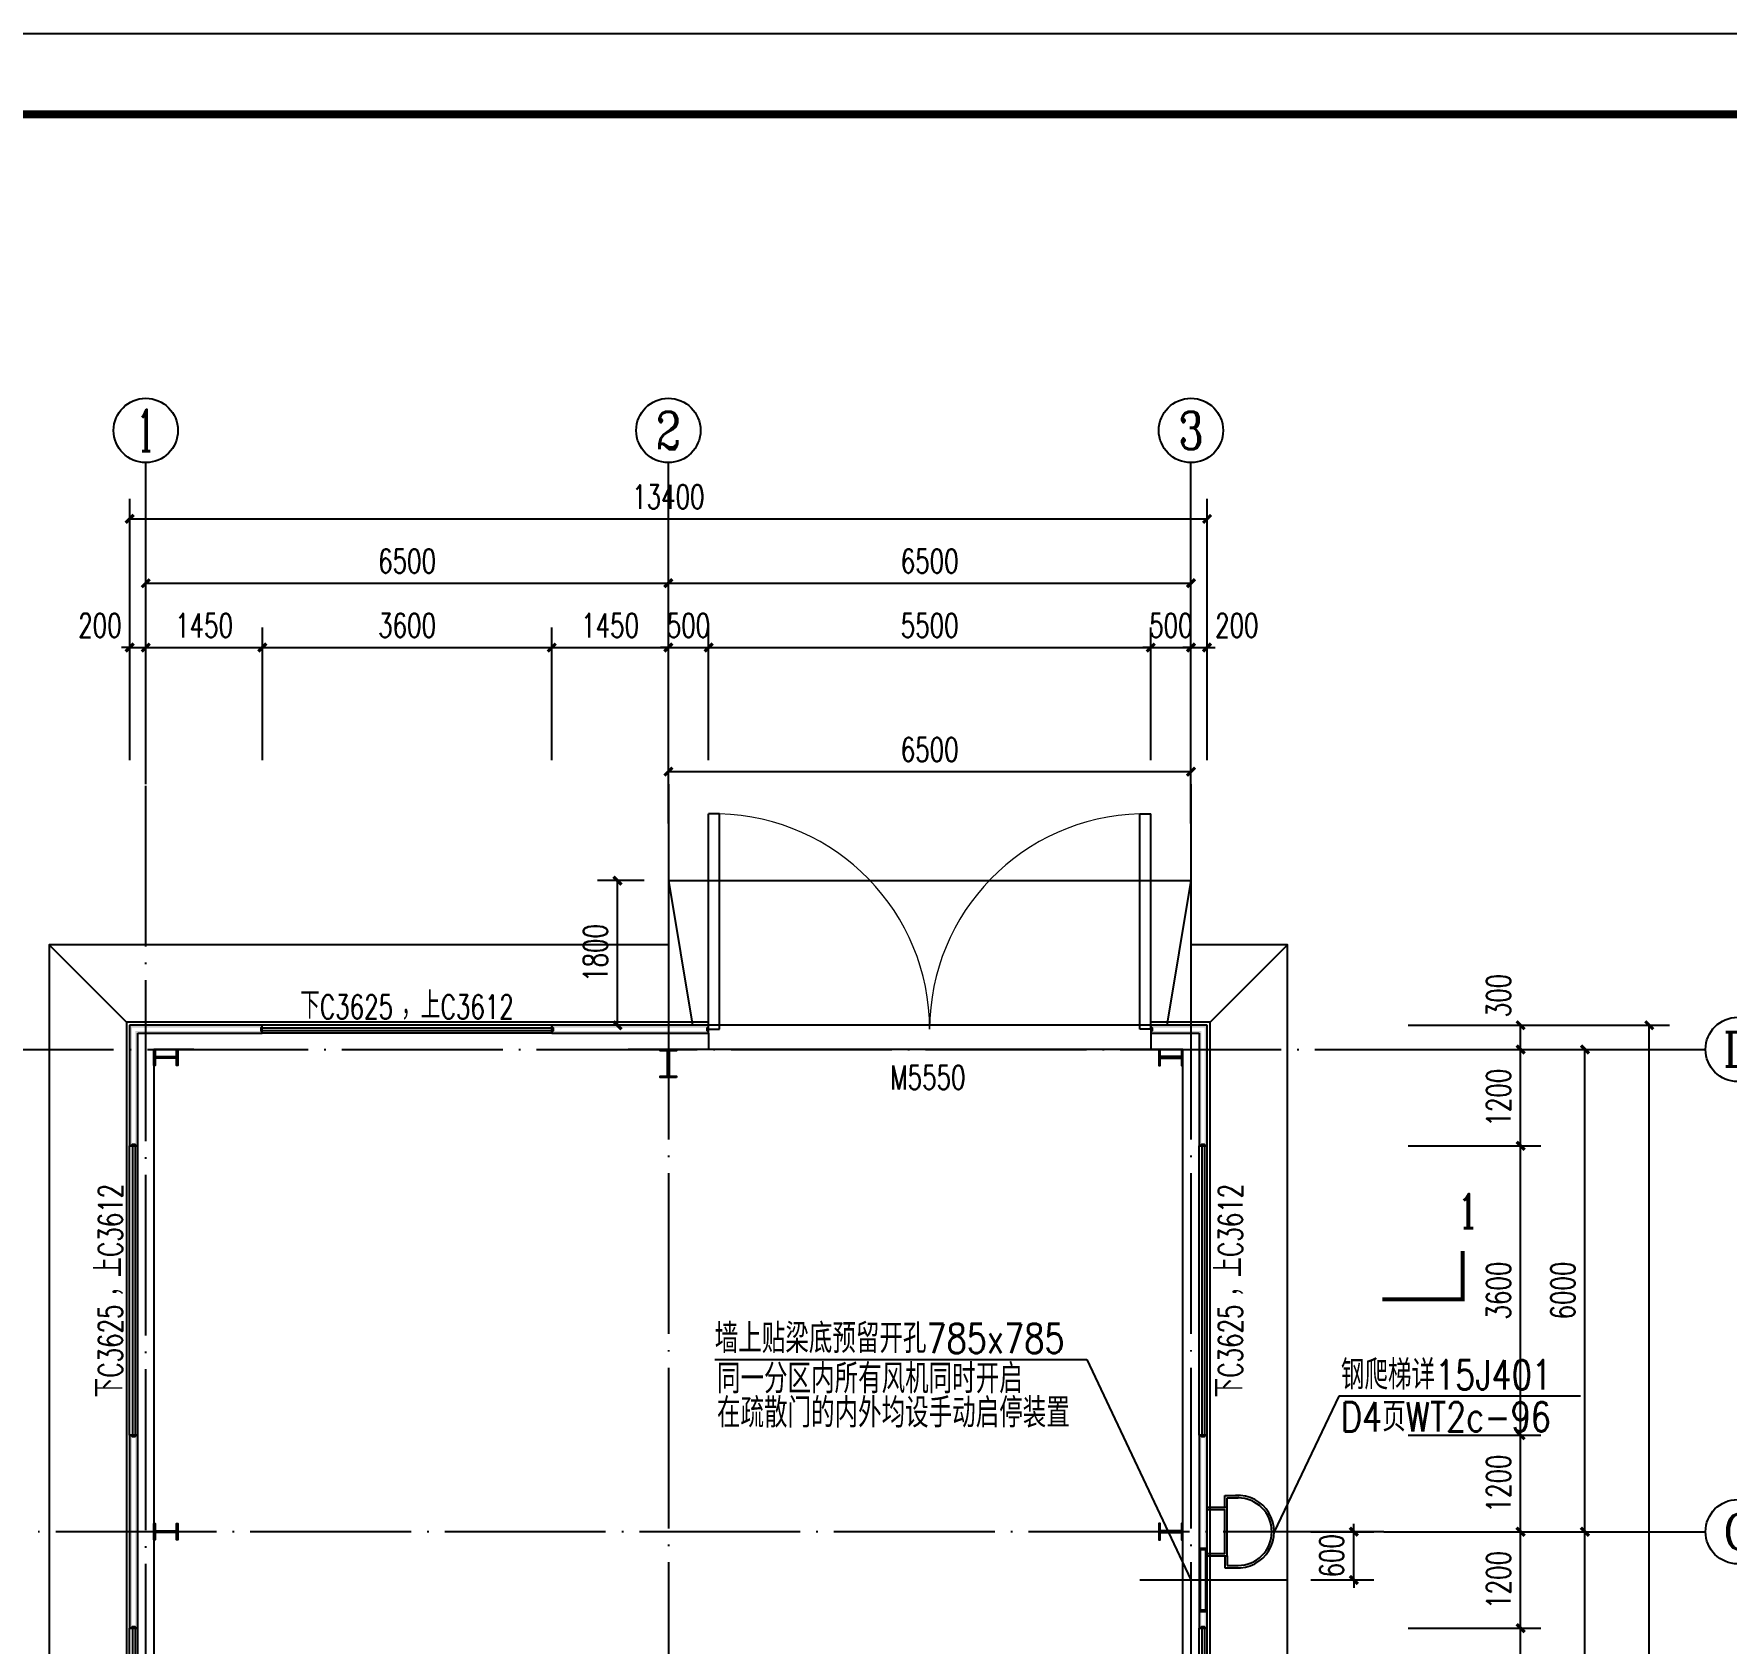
# Model space of a CAD drawing. Extents: x 4554681 to 4680693, y -485691 to -238770.
# Drawn here: x 4606008 to 4627056, y -383358 to -363337 of the extents above; entities that cross this region are included whole.
import ezdxf
from ezdxf.enums import TextEntityAlignment as Align

# ---------------------------------------------------------------- set-up
doc = ezdxf.new("R2010")
doc.units = 0
doc.header["$LTSCALE"] = 1000
doc.header["$MEASUREMENT"] = 0
doc.linetypes.add('DOTE', pattern=[2.42, 2, -0.2, 0.02, -0.2])
doc.layers.get('0').update_dxf_attribs({"linetype": 'CONTINUOUS'})
doc.layers.get('Defpoints').update_dxf_attribs({"linetype": 'CONTINUOUS'})
doc.layers.add('_0', color=7, linetype='CONTINUOUS', lineweight=25)
for name, color, linetype in [('AXIS', 3, 'CONTINUOUS'), ('AXIS_TEXT', 7, 'CONTINUOUS'), ('DIM_SYMB', 3, 'CONTINUOUS'), ('DOTE', 252, 'CONTINUOUS'), ('Prof', 2, 'CONTINUOUS'), ('PUB_DIM', 3, 'CONTINUOUS'), ('PUB_TEXT', 7, 'CONTINUOUS'), ('PUB_TITLE', 4, 'CONTINUOUS'), ('PUB_WALL', 9, 'CONTINUOUS'), ('STAIR', 5, 'CONTINUOUS'), ('WALL-MOVE', 6, 'CONTINUOUS'), ('WINDOW', 4, 'CONTINUOUS'), ('WINDOW_TEXT', 7, 'CONTINUOUS')]:
    doc.layers.add(name, color=color, linetype=linetype)
doc.styles.add('_HZTXT', font='txt.shx', dxfattribs={"width": 0.8, "bigfont": 'HZTXT.shx'})
doc.styles.add('_TCH_AXIS', font='COMPLEX', dxfattribs={"bigfont": 'GBCBIG'})
doc.styles.add('_TCH_DIM_T3', font='SIMPLEX', dxfattribs={"width": 0.705882, "bigfont": 'GBCBIG'})
doc.styles.add('_TCH_LABEL', font='COMPLEX', dxfattribs={"bigfont": 'GBCBIG'})
doc.styles.add('_TCH_WINDOW', font='SIMPLEX', dxfattribs={"height": 3.5, "bigfont": 'GBCBIG'})
doc.styles.add('COMPLEX', font='COMPLEX')
doc.dimstyles.new('_TCH_ARCH&&100', dxfattribs={"dimtxt": 297.5, "dimasz": 100, "dimexe": 250, "dimexo": 300, "dimgap": 126.25, "dimtad": 1, "dimdec": 0, "dimzin": 0, "dimdsep": 46, "dimtxsty": '_TCH_DIM_T3', "dimblk": 'ARCHTICK', "dimcen": 0.09, "dimclrt": 7, "dimazin": 2, "dimtfac": 1, "dimtdec": 0, "dimtix": 1, "dimtmove": 2, "dimatfit": 3, "dimfxl": 0, "dimtolj": 1, "dimtzin": 0, "dimarcsym": 0})

# ---------------------------------------------------------------- blocks, each defined once
blk = doc.blocks.new('_ArchTick')
at = {"color": 0, "linetype": 'ByBlock', "const_width": 0.4}
blk.add_lwpolyline([(-0.5, -0.5), (0.5, 0.5)], dxfattribs=at)
blk = doc.blocks.new('*D25')
at = {"layer": 'Defpoints', "color": 0}
for p in [(4621590, -381972), (4622425, -381972), (4621590, -382572)]:
    blk.add_point(p, dxfattribs=at)
at = {"layer": 'PUB_DIM', "color": 0, "lineweight": -2}
for p, q in [((4621890, -381972), (4622675, -381972)), ((4622425, -381972), (4622425, -381872)), ((4622425, -382572), (4622425, -381972)), ((4621890, -382572), (4622675, -382572)), ((4622425, -382572), (4622425, -382672))]:
    blk.add_line(p, q, dxfattribs=at)
at = {"layer": 'PUB_DIM', "color": 0, "lineweight": -2, "xscale": 100, "yscale": 100, "zscale": 100}
for p, rotation in [((4622425, -381972), 270), ((4622425, -382572), 90)]:
    blk.add_blockref('_ArchTick', p, dxfattribs=dict(at, rotation=rotation))
at = {"layer": 'PUB_DIM', "color": 7, "insert": (4622150, -382272), "char_height": 297.5, "attachment_point": 5, "rotation": 90, "style": '_TCH_DIM_T3'}
blk.add_mtext('\\A1;600', dxfattribs=at)
blk = doc.blocks.new('*D63')
at = {"layer": 'Defpoints', "color": 0}
for p in [(4620400, -372516), (4613900, -373461), (4620400, -373461)]:
    blk.add_point(p, dxfattribs=at)
at = {"layer": 'PUB_DIM', "color": 0, "lineweight": -2}
for p, q in [((4613900, -373161), (4613900, -372266)), ((4620400, -373161), (4620400, -372266)), ((4613900, -372516), (4620400, -372516))]:
    blk.add_line(p, q, dxfattribs=at)
at = {"layer": 'PUB_DIM', "color": 0, "lineweight": -2, "xscale": 100, "yscale": 100, "zscale": 100, "rotation": 180}
blk.add_blockref('_ArchTick', (4613900, -372516), dxfattribs=at)
at = {"layer": 'PUB_DIM', "color": 0, "lineweight": -2, "xscale": 100, "yscale": 100, "zscale": 100}
blk.add_blockref('_ArchTick', (4620400, -372516), dxfattribs=at)
at = {"layer": 'PUB_DIM', "color": 7, "insert": (4617150, -372241), "char_height": 297.5, "attachment_point": 5, "style": '_TCH_DIM_T3'}
blk.add_mtext('\\A1;6500', dxfattribs=at)
blk = doc.blocks.new('*D64')
at = {"layer": 'Defpoints', "color": 0}
for p in [(4613268, -373872), (4613900, -373872), (4613900, -375672)]:
    blk.add_point(p, dxfattribs=at)
at = {"layer": 'PUB_DIM', "color": 0, "lineweight": -2}
for p, q in [((4613600, -373872), (4613018, -373872)), ((4613268, -375672), (4613268, -373872)), ((4613600, -375672), (4613018, -375672))]:
    blk.add_line(p, q, dxfattribs=at)
at = {"layer": 'PUB_DIM', "color": 0, "lineweight": -2, "xscale": 100, "yscale": 100, "zscale": 100}
for p, rotation in [((4613268, -373872), 90), ((4613268, -375672), 270)]:
    blk.add_blockref('_ArchTick', p, dxfattribs=dict(at, rotation=rotation))
at = {"layer": 'PUB_DIM', "color": 7, "insert": (4612993, -374772), "char_height": 297.5, "attachment_point": 5, "rotation": 90, "style": '_TCH_DIM_T3'}
blk.add_mtext('\\A1;1800', dxfattribs=at)
blk = doc.blocks.new('*D88')
at = {"layer": 'Defpoints', "color": 0}
for p in [(4622800, -383172), (4624500, -383172), (4622800, -386772)]:
    blk.add_point(p, dxfattribs=at)
at = {"layer": 'PUB_DIM', "color": 0, "lineweight": -2}
for p, q in [((4623100, -383172), (4624750, -383172)), ((4624500, -386772), (4624500, -383172)), ((4623100, -386772), (4624750, -386772))]:
    blk.add_line(p, q, dxfattribs=at)
at = {"layer": 'PUB_DIM', "color": 0, "lineweight": -2, "xscale": 100, "yscale": 100, "zscale": 100}
for p, rotation in [((4624500, -383172), 90), ((4624500, -386772), 270)]:
    blk.add_blockref('_ArchTick', p, dxfattribs=dict(at, rotation=rotation))
at = {"layer": 'PUB_DIM', "color": 7, "insert": (4624225, -384972), "char_height": 297.5, "attachment_point": 5, "rotation": 90, "style": '_TCH_DIM_T3'}
blk.add_mtext('\\A1;3600', dxfattribs=at)
blk = doc.blocks.new('*D89')
at = {"layer": 'Defpoints', "color": 0}
for p in [(4622800, -381972), (4624500, -381972), (4622800, -383172)]:
    blk.add_point(p, dxfattribs=at)
at = {"layer": 'PUB_DIM', "color": 0, "lineweight": -2}
for p, q in [((4623100, -381972), (4624750, -381972)), ((4624500, -383172), (4624500, -381972)), ((4623100, -383172), (4624750, -383172))]:
    blk.add_line(p, q, dxfattribs=at)
at = {"layer": 'PUB_DIM', "color": 0, "lineweight": -2, "xscale": 100, "yscale": 100, "zscale": 100}
for p, rotation in [((4624500, -381972), 90), ((4624500, -383172), 270)]:
    blk.add_blockref('_ArchTick', p, dxfattribs=dict(at, rotation=rotation))
at = {"layer": 'PUB_DIM', "color": 7, "insert": (4624225, -382572), "char_height": 297.5, "attachment_point": 5, "rotation": 90, "style": '_TCH_DIM_T3'}
blk.add_mtext('\\A1;1200', dxfattribs=at)
blk = doc.blocks.new('*D90')
at = {"layer": 'Defpoints', "color": 0}
for p in [(4622800, -380772), (4624500, -380772), (4622800, -381972)]:
    blk.add_point(p, dxfattribs=at)
at = {"layer": 'PUB_DIM', "color": 0, "lineweight": -2}
for p, q in [((4623100, -380772), (4624750, -380772)), ((4624500, -381972), (4624500, -380772)), ((4623100, -381972), (4624750, -381972))]:
    blk.add_line(p, q, dxfattribs=at)
at = {"layer": 'PUB_DIM', "color": 0, "lineweight": -2, "xscale": 100, "yscale": 100, "zscale": 100}
for p, rotation in [((4624500, -380772), 90), ((4624500, -381972), 270)]:
    blk.add_blockref('_ArchTick', p, dxfattribs=dict(at, rotation=rotation))
at = {"layer": 'PUB_DIM', "color": 7, "insert": (4624225, -381372), "char_height": 297.5, "attachment_point": 5, "rotation": 90, "style": '_TCH_DIM_T3'}
blk.add_mtext('\\A1;1200', dxfattribs=at)
blk = doc.blocks.new('*D91')
at = {"layer": 'Defpoints', "color": 0}
for p in [(4622800, -377172), (4624500, -377172), (4622800, -380772)]:
    blk.add_point(p, dxfattribs=at)
at = {"layer": 'PUB_DIM', "color": 0, "lineweight": -2}
for p, q in [((4623100, -377172), (4624750, -377172)), ((4624500, -380772), (4624500, -377172)), ((4623100, -380772), (4624750, -380772))]:
    blk.add_line(p, q, dxfattribs=at)
at = {"layer": 'PUB_DIM', "color": 0, "lineweight": -2, "xscale": 100, "yscale": 100, "zscale": 100}
for p, rotation in [((4624500, -377172), 90), ((4624500, -380772), 270)]:
    blk.add_blockref('_ArchTick', p, dxfattribs=dict(at, rotation=rotation))
at = {"layer": 'PUB_DIM', "color": 7, "insert": (4624225, -378972), "char_height": 297.5, "attachment_point": 5, "rotation": 90, "style": '_TCH_DIM_T3'}
blk.add_mtext('\\A1;3600', dxfattribs=at)
blk = doc.blocks.new('*D92')
at = {"layer": 'Defpoints', "color": 0}
for p in [(4622800, -375972), (4624500, -375972), (4622800, -377172)]:
    blk.add_point(p, dxfattribs=at)
at = {"layer": 'PUB_DIM', "color": 0, "lineweight": -2}
for p, q in [((4623100, -375972), (4624750, -375972)), ((4624500, -377172), (4624500, -375972)), ((4623100, -377172), (4624750, -377172))]:
    blk.add_line(p, q, dxfattribs=at)
at = {"layer": 'PUB_DIM', "color": 0, "lineweight": -2, "xscale": 100, "yscale": 100, "zscale": 100}
for p, rotation in [((4624500, -375972), 90), ((4624500, -377172), 270)]:
    blk.add_blockref('_ArchTick', p, dxfattribs=dict(at, rotation=rotation))
at = {"layer": 'PUB_DIM', "color": 7, "insert": (4624225, -376572), "char_height": 297.5, "attachment_point": 5, "rotation": 90, "style": '_TCH_DIM_T3'}
blk.add_mtext('\\A1;1200', dxfattribs=at)
blk = doc.blocks.new('*D93')
at = {"layer": 'Defpoints', "color": 0}
for p in [(4622800, -375672), (4624500, -375672), (4622800, -375972)]:
    blk.add_point(p, dxfattribs=at)
at = {"layer": 'PUB_DIM', "color": 0, "lineweight": -2}
for p, q in [((4623100, -375672), (4624750, -375672)), ((4624500, -375972), (4624500, -375672)), ((4623100, -375972), (4624750, -375972))]:
    blk.add_line(p, q, dxfattribs=at)
at = {"layer": 'PUB_DIM', "color": 0, "lineweight": -2, "xscale": 100, "yscale": 100, "zscale": 100}
for p, rotation in [((4624500, -375672), 90), ((4624500, -375972), 270)]:
    blk.add_blockref('_ArchTick', p, dxfattribs=dict(at, rotation=rotation))
at = {"layer": 'PUB_DIM', "color": 7, "insert": (4624225, -375302), "char_height": 297.5, "attachment_point": 5, "rotation": 90, "style": '_TCH_DIM_T3'}
blk.add_mtext('\\A1;300', dxfattribs=at)
blk = doc.blocks.new('*D94')
at = {"layer": 'Defpoints', "color": 0}
for p in [(4620600, -370972), (4620400, -372672), (4620600, -372672)]:
    blk.add_point(p, dxfattribs=at)
at = {"layer": 'PUB_DIM', "color": 0, "lineweight": -2}
for p, q in [((4620400, -372372), (4620400, -370722)), ((4620600, -372372), (4620600, -370722)), ((4620400, -370972), (4620300, -370972)), ((4620400, -370972), (4620600, -370972)), ((4620600, -370972), (4620700, -370972))]:
    blk.add_line(p, q, dxfattribs=at)
at = {"layer": 'PUB_DIM', "color": 0, "lineweight": -2, "xscale": 100, "yscale": 100, "zscale": 100}
blk.add_blockref('_ArchTick', (4620400, -370972), dxfattribs=at)
at = {"layer": 'PUB_DIM', "color": 0, "lineweight": -2, "xscale": 100, "yscale": 100, "zscale": 100, "rotation": 180}
blk.add_blockref('_ArchTick', (4620600, -370972), dxfattribs=at)
at = {"layer": 'PUB_DIM', "color": 7, "insert": (4620970, -370697), "char_height": 297.5, "attachment_point": 5, "style": '_TCH_DIM_T3'}
blk.add_mtext('\\A1;200', dxfattribs=at)
blk = doc.blocks.new('*D95')
at = {"layer": 'Defpoints', "color": 0}
for p in [(4620400, -370972), (4619900, -372672), (4620400, -372672)]:
    blk.add_point(p, dxfattribs=at)
at = {"layer": 'PUB_DIM', "color": 0, "lineweight": -2}
for p, q in [((4619900, -372372), (4619900, -370722)), ((4620400, -372372), (4620400, -370722)), ((4619900, -370972), (4619800, -370972)), ((4619900, -370972), (4620400, -370972)), ((4620400, -370972), (4620500, -370972))]:
    blk.add_line(p, q, dxfattribs=at)
at = {"layer": 'PUB_DIM', "color": 0, "lineweight": -2, "xscale": 100, "yscale": 100, "zscale": 100}
blk.add_blockref('_ArchTick', (4619900, -370972), dxfattribs=at)
at = {"layer": 'PUB_DIM', "color": 0, "lineweight": -2, "xscale": 100, "yscale": 100, "zscale": 100, "rotation": 180}
blk.add_blockref('_ArchTick', (4620400, -370972), dxfattribs=at)
at = {"layer": 'PUB_DIM', "color": 7, "insert": (4620150, -370697), "char_height": 297.5, "attachment_point": 5, "style": '_TCH_DIM_T3'}
blk.add_mtext('\\A1;500', dxfattribs=at)
blk = doc.blocks.new('*D96')
at = {"layer": 'Defpoints', "color": 0}
for p in [(4619900, -370972), (4614400, -372672), (4619900, -372672)]:
    blk.add_point(p, dxfattribs=at)
at = {"layer": 'PUB_DIM', "color": 0, "lineweight": -2}
for p, q in [((4614400, -372372), (4614400, -370722)), ((4619900, -372372), (4619900, -370722)), ((4614400, -370972), (4619900, -370972))]:
    blk.add_line(p, q, dxfattribs=at)
at = {"layer": 'PUB_DIM', "color": 0, "lineweight": -2, "xscale": 100, "yscale": 100, "zscale": 100, "rotation": 180}
blk.add_blockref('_ArchTick', (4614400, -370972), dxfattribs=at)
at = {"layer": 'PUB_DIM', "color": 0, "lineweight": -2, "xscale": 100, "yscale": 100, "zscale": 100}
blk.add_blockref('_ArchTick', (4619900, -370972), dxfattribs=at)
at = {"layer": 'PUB_DIM', "color": 7, "insert": (4617150, -370697), "char_height": 297.5, "attachment_point": 5, "style": '_TCH_DIM_T3'}
blk.add_mtext('\\A1;5500', dxfattribs=at)
blk = doc.blocks.new('*D97')
at = {"layer": 'Defpoints', "color": 0}
for p in [(4614400, -370972), (4613900, -372672), (4614400, -372672)]:
    blk.add_point(p, dxfattribs=at)
at = {"layer": 'PUB_DIM', "color": 0, "lineweight": -2}
for p, q in [((4613900, -372372), (4613900, -370722)), ((4614400, -372372), (4614400, -370722)), ((4613900, -370972), (4613800, -370972)), ((4613900, -370972), (4614400, -370972)), ((4614400, -370972), (4614500, -370972))]:
    blk.add_line(p, q, dxfattribs=at)
at = {"layer": 'PUB_DIM', "color": 0, "lineweight": -2, "xscale": 100, "yscale": 100, "zscale": 100}
blk.add_blockref('_ArchTick', (4613900, -370972), dxfattribs=at)
at = {"layer": 'PUB_DIM', "color": 0, "lineweight": -2, "xscale": 100, "yscale": 100, "zscale": 100, "rotation": 180}
blk.add_blockref('_ArchTick', (4614400, -370972), dxfattribs=at)
at = {"layer": 'PUB_DIM', "color": 7, "insert": (4614150, -370697), "char_height": 297.5, "attachment_point": 5, "style": '_TCH_DIM_T3'}
blk.add_mtext('\\A1;500', dxfattribs=at)
blk = doc.blocks.new('*D98')
at = {"layer": 'Defpoints', "color": 0}
for p in [(4613900, -370972), (4612450, -372672), (4613900, -372672)]:
    blk.add_point(p, dxfattribs=at)
at = {"layer": 'PUB_DIM', "color": 0, "lineweight": -2}
for p, q in [((4612450, -372372), (4612450, -370722)), ((4613900, -372372), (4613900, -370722)), ((4612450, -370972), (4613900, -370972))]:
    blk.add_line(p, q, dxfattribs=at)
at = {"layer": 'PUB_DIM', "color": 0, "lineweight": -2, "xscale": 100, "yscale": 100, "zscale": 100, "rotation": 180}
blk.add_blockref('_ArchTick', (4612450, -370972), dxfattribs=at)
at = {"layer": 'PUB_DIM', "color": 0, "lineweight": -2, "xscale": 100, "yscale": 100, "zscale": 100}
blk.add_blockref('_ArchTick', (4613900, -370972), dxfattribs=at)
at = {"layer": 'PUB_DIM', "color": 7, "insert": (4613175, -370697), "char_height": 297.5, "attachment_point": 5, "style": '_TCH_DIM_T3'}
blk.add_mtext('\\A1;1450', dxfattribs=at)
blk = doc.blocks.new('*D99')
at = {"layer": 'Defpoints', "color": 0}
for p in [(4612450, -370972), (4608850, -372672), (4612450, -372672)]:
    blk.add_point(p, dxfattribs=at)
at = {"layer": 'PUB_DIM', "color": 0, "lineweight": -2}
for p, q in [((4608850, -372372), (4608850, -370722)), ((4612450, -372372), (4612450, -370722)), ((4608850, -370972), (4612450, -370972))]:
    blk.add_line(p, q, dxfattribs=at)
at = {"layer": 'PUB_DIM', "color": 0, "lineweight": -2, "xscale": 100, "yscale": 100, "zscale": 100, "rotation": 180}
blk.add_blockref('_ArchTick', (4608850, -370972), dxfattribs=at)
at = {"layer": 'PUB_DIM', "color": 0, "lineweight": -2, "xscale": 100, "yscale": 100, "zscale": 100}
blk.add_blockref('_ArchTick', (4612450, -370972), dxfattribs=at)
at = {"layer": 'PUB_DIM', "color": 7, "insert": (4610650, -370697), "char_height": 297.5, "attachment_point": 5, "style": '_TCH_DIM_T3'}
blk.add_mtext('\\A1;3600', dxfattribs=at)
blk = doc.blocks.new('*D100')
at = {"layer": 'Defpoints', "color": 0}
for p in [(4608850, -370972), (4607400, -372672), (4608850, -372672)]:
    blk.add_point(p, dxfattribs=at)
at = {"layer": 'PUB_DIM', "color": 0, "lineweight": -2}
for p, q in [((4607400, -372372), (4607400, -370722)), ((4608850, -372372), (4608850, -370722)), ((4607400, -370972), (4608850, -370972))]:
    blk.add_line(p, q, dxfattribs=at)
at = {"layer": 'PUB_DIM', "color": 0, "lineweight": -2, "xscale": 100, "yscale": 100, "zscale": 100, "rotation": 180}
blk.add_blockref('_ArchTick', (4607400, -370972), dxfattribs=at)
at = {"layer": 'PUB_DIM', "color": 0, "lineweight": -2, "xscale": 100, "yscale": 100, "zscale": 100}
blk.add_blockref('_ArchTick', (4608850, -370972), dxfattribs=at)
at = {"layer": 'PUB_DIM', "color": 7, "insert": (4608125, -370697), "char_height": 297.5, "attachment_point": 5, "style": '_TCH_DIM_T3'}
blk.add_mtext('\\A1;1450', dxfattribs=at)
blk = doc.blocks.new('*D101')
at = {"layer": 'Defpoints', "color": 0}
for p in [(4607400, -370972), (4607200, -372672), (4607400, -372672)]:
    blk.add_point(p, dxfattribs=at)
at = {"layer": 'PUB_DIM', "color": 0, "lineweight": -2}
for p, q in [((4607200, -372372), (4607200, -370722)), ((4607400, -372372), (4607400, -370722)), ((4607200, -370972), (4607100, -370972)), ((4607200, -370972), (4607400, -370972)), ((4607400, -370972), (4607500, -370972))]:
    blk.add_line(p, q, dxfattribs=at)
at = {"layer": 'PUB_DIM', "color": 0, "lineweight": -2, "xscale": 100, "yscale": 100, "zscale": 100}
blk.add_blockref('_ArchTick', (4607200, -370972), dxfattribs=at)
at = {"layer": 'PUB_DIM', "color": 0, "lineweight": -2, "xscale": 100, "yscale": 100, "zscale": 100, "rotation": 180}
blk.add_blockref('_ArchTick', (4607400, -370972), dxfattribs=at)
at = {"layer": 'PUB_DIM', "color": 7, "insert": (4606830, -370697), "char_height": 297.5, "attachment_point": 5, "style": '_TCH_DIM_T3'}
blk.add_mtext('\\A1;200', dxfattribs=at)
blk = doc.blocks.new('$TCHSYS$WIN2D')
for p, q in [((-0.5, 0.5), (0.5, 0.5)), ((-0.5, 0.5), (-0.5, -0.5)), ((0.5, 0.5), (0.5, -0.5)), ((0.5, 0.1667), (-0.5, 0.1667)), ((0.5, -0.1667), (-0.5, -0.1667)), ((-0.5, -0.5), (0.5, -0.5))]:
    blk.add_line(p, q)
blk = doc.blocks.new('$DorLib2D$00000002')
for p, q in [((-0.5, 0), (-0.5, 0.4875)), ((-0.475, 0.4875), (-0.5, 0.4875)), ((-0.475, 0), (-0.475, 0.4875)), ((0.475, 0), (0.475, 0.4875)), ((0.475, 0.4875), (0.5, 0.4875)), ((0.5, 0), (0.5, 0.4875)), ((-0.5, 0), (-0.475, 0)), ((0.5, 0), (0.475, 0))]:
    blk.add_line(p, q)
at = {"lineweight": 13}
for centre, start, end in [((-0.4875, 0), 0, 88.5307), ((0.4875, 0), 91.4693, 180)]:
    blk.add_arc(centre, 0.4875, start, end, dxfattribs=at)
blk = doc.blocks.new('*D231')
at = {"layer": 'AXIS', "color": 0, "lineweight": -2}
for p, q in [((4607400, -372372), (4607400, -369922)), ((4613900, -372372), (4613900, -369922)), ((4607400, -370172), (4613900, -370172))]:
    blk.add_line(p, q, dxfattribs=at)
at = {"layer": 'Defpoints', "color": 0}
for p in [(4613900, -370172), (4607400, -372672), (4613900, -372672)]:
    blk.add_point(p, dxfattribs=at)
at = {"layer": 'AXIS', "color": 0, "lineweight": -2, "xscale": 100, "yscale": 100, "zscale": 100, "rotation": 180}
blk.add_blockref('_ArchTick', (4607400, -370172), dxfattribs=at)
at = {"layer": 'AXIS', "color": 0, "lineweight": -2, "xscale": 100, "yscale": 100, "zscale": 100}
blk.add_blockref('_ArchTick', (4613900, -370172), dxfattribs=at)
at = {"layer": 'AXIS', "color": 7, "insert": (4610650, -369897), "char_height": 297.5, "attachment_point": 5, "style": '_TCH_DIM_T3'}
blk.add_mtext('\\A1;6500', dxfattribs=at)
blk = doc.blocks.new('*D232')
at = {"layer": 'AXIS', "color": 0, "lineweight": -2}
for p, q in [((4613900, -372372), (4613900, -369922)), ((4620400, -372372), (4620400, -369922)), ((4613900, -370172), (4620400, -370172))]:
    blk.add_line(p, q, dxfattribs=at)
at = {"layer": 'Defpoints', "color": 0}
for p in [(4620400, -370172), (4613900, -372672), (4620400, -372672)]:
    blk.add_point(p, dxfattribs=at)
at = {"layer": 'AXIS', "color": 0, "lineweight": -2, "xscale": 100, "yscale": 100, "zscale": 100, "rotation": 180}
blk.add_blockref('_ArchTick', (4613900, -370172), dxfattribs=at)
at = {"layer": 'AXIS', "color": 0, "lineweight": -2, "xscale": 100, "yscale": 100, "zscale": 100}
blk.add_blockref('_ArchTick', (4620400, -370172), dxfattribs=at)
at = {"layer": 'AXIS', "color": 7, "insert": (4617150, -369897), "char_height": 297.5, "attachment_point": 5, "style": '_TCH_DIM_T3'}
blk.add_mtext('\\A1;6500', dxfattribs=at)
blk = doc.blocks.new('*D233')
at = {"layer": 'AXIS', "color": 0, "lineweight": -2}
for p, q in [((4607200, -372372), (4607200, -369122)), ((4620600, -372372), (4620600, -369122)), ((4607200, -369372), (4620600, -369372))]:
    blk.add_line(p, q, dxfattribs=at)
at = {"layer": 'Defpoints', "color": 0}
for p in [(4620600, -369372), (4607200, -372672), (4620600, -372672)]:
    blk.add_point(p, dxfattribs=at)
at = {"layer": 'AXIS', "color": 0, "lineweight": -2, "xscale": 100, "yscale": 100, "zscale": 100, "rotation": 180}
blk.add_blockref('_ArchTick', (4607200, -369372), dxfattribs=at)
at = {"layer": 'AXIS', "color": 0, "lineweight": -2, "xscale": 100, "yscale": 100, "zscale": 100}
blk.add_blockref('_ArchTick', (4620600, -369372), dxfattribs=at)
at = {"layer": 'AXIS', "color": 7, "insert": (4613900, -369097), "char_height": 297.5, "attachment_point": 5, "style": '_TCH_DIM_T3'}
blk.add_mtext('\\A1;13400', dxfattribs=at)
blk = doc.blocks.new('*D238')
at = {"layer": 'AXIS', "color": 0, "lineweight": -2}
for p, q in [((4623100, -375972), (4625550, -375972)), ((4625300, -381972), (4625300, -375972)), ((4623100, -381972), (4625550, -381972))]:
    blk.add_line(p, q, dxfattribs=at)
at = {"layer": 'Defpoints', "color": 0}
for p in [(4622800, -375972), (4625300, -375972), (4622800, -381972)]:
    blk.add_point(p, dxfattribs=at)
at = {"layer": 'AXIS', "color": 0, "lineweight": -2, "xscale": 100, "yscale": 100, "zscale": 100}
for p, rotation in [((4625300, -375972), 90), ((4625300, -381972), 270)]:
    blk.add_blockref('_ArchTick', p, dxfattribs=dict(at, rotation=rotation))
at = {"layer": 'AXIS', "color": 7, "insert": (4625025, -378972), "char_height": 297.5, "attachment_point": 5, "rotation": 90, "style": '_TCH_DIM_T3'}
blk.add_mtext('\\A1;6000', dxfattribs=at)
blk = doc.blocks.new('*D239')
at = {"layer": 'AXIS', "color": 0, "lineweight": -2}
for p, q in [((4623100, -381972), (4625550, -381972)), ((4625300, -387972), (4625300, -381972)), ((4623100, -387972), (4625550, -387972))]:
    blk.add_line(p, q, dxfattribs=at)
at = {"layer": 'Defpoints', "color": 0}
for p in [(4622800, -381972), (4625300, -381972), (4622800, -387972)]:
    blk.add_point(p, dxfattribs=at)
at = {"layer": 'AXIS', "color": 0, "lineweight": -2, "xscale": 100, "yscale": 100, "zscale": 100}
for p, rotation in [((4625300, -381972), 90), ((4625300, -387972), 270)]:
    blk.add_blockref('_ArchTick', p, dxfattribs=dict(at, rotation=rotation))
at = {"layer": 'AXIS', "color": 7, "insert": (4625025, -384972), "char_height": 297.5, "attachment_point": 5, "rotation": 90, "style": '_TCH_DIM_T3'}
blk.add_mtext('\\A1;6000', dxfattribs=at)
blk = doc.blocks.new('*D241')
at = {"layer": 'AXIS', "color": 0, "lineweight": -2}
for p, q in [((4623100, -375672), (4626350, -375672)), ((4626100, -394272), (4626100, -375672)), ((4623100, -394272), (4626350, -394272))]:
    blk.add_line(p, q, dxfattribs=at)
at = {"layer": 'Defpoints', "color": 0}
for p in [(4622800, -375672), (4626100, -375672), (4622800, -394272)]:
    blk.add_point(p, dxfattribs=at)
at = {"layer": 'AXIS', "color": 0, "lineweight": -2, "xscale": 100, "yscale": 100, "zscale": 100}
for p, rotation in [((4626100, -375672), 90), ((4626100, -394272), 270)]:
    blk.add_blockref('_ArchTick', p, dxfattribs=dict(at, rotation=rotation))
at = {"layer": 'AXIS', "color": 7, "insert": (4625825, -384972), "char_height": 297.5, "attachment_point": 5, "rotation": 90, "style": '_TCH_DIM_T3'}
blk.add_mtext('\\A1;18600', dxfattribs=at)
blk = doc.blocks.new('_AXISO')
blk.add_circle((0, 0), 0.5)
at = {"layer": 'AXIS_TEXT', "style": 'COMPLEX', "width": 1.041667}
blk.add_attdef('A', text='', height=0.56, dxfattribs=at).set_placement((-0.25, -0.28), (0.25, -0.28), align=Align.FIT)

msp = doc.modelspace()

# ---------------------------------------------------------------- hatches: boundary and pattern name
at = {"layer": 'Prof', "linetype": 'ByBlock'}
for points in [[(4607783.8, -376061.7), (4607783.8, -375971.7), (4607799.8, -375971.7), (4607799.8, -376171.7), (4607783.8, -376171.7), (4607783.8, -376081.7), (4607515.8, -376081.7), (4607515.8, -376171.7), (4607499.8, -376171.7), (4607499.8, -375971.7), (4607515.8, -375971.7), (4607515.8, -376061.7)], [(4613889.8, -375987.7), (4613799.8, -375987.7), (4613799.8, -375971.7), (4613999.8, -375971.7), (4613999.8, -375987.7), (4613909.8, -375987.7), (4613909.8, -376305.7), (4613999.8, -376305.7), (4613999.8, -376321.7), (4613799.8, -376321.7), (4613799.8, -376305.7), (4613889.8, -376305.7)], [(4620015.8, -376061.7), (4620015.8, -375971.7), (4619999.8, -375971.7), (4619999.8, -376171.7), (4620015.8, -376171.7), (4620015.8, -376081.7), (4620283.8, -376081.7), (4620283.8, -376171.7), (4620299.8, -376171.7), (4620299.8, -375971.7), (4620283.8, -375971.7), (4620283.8, -376061.7)], [(4607783.8, -381961.7), (4607783.8, -381871.7), (4607799.8, -381871.7), (4607799.8, -382071.7), (4607783.8, -382071.7), (4607783.8, -381981.7), (4607515.8, -381981.7), (4607515.8, -382071.7), (4607499.8, -382071.7), (4607499.8, -381871.7), (4607515.8, -381871.7), (4607515.8, -381961.7)], [(4620015.8, -381961.7), (4620015.8, -381871.7), (4619999.8, -381871.7), (4619999.8, -382071.7), (4620015.8, -382071.7), (4620015.8, -381981.7), (4620283.8, -381981.7), (4620283.8, -382071.7), (4620299.8, -382071.7), (4620299.8, -381871.7), (4620283.8, -381871.7), (4620283.8, -381961.7)]]:
    msp.add_hatch(color=256, dxfattribs=at).paths.add_polyline_path(points)
at = {"layer": 'PUB_WALL'}
for points in [[(4607199.8, -375671.7), (4607199.8, -377171.7), (4607229.8, -377141.7), (4607229.8, -375701.7)], [(4608849.8, -375671.7), (4607199.8, -375671.7), (4607229.8, -375701.7), (4608819.8, -375701.7)], [(4608849.8, -375771.7), (4608849.8, -375671.7), (4608819.8, -375701.7), (4608819.8, -375741.7)], [(4614399.8, -375671.7), (4612449.8, -375671.7), (4612479.8, -375701.7), (4614369.8, -375701.7)], [(4612449.8, -375671.7), (4612449.8, -375771.7), (4612479.8, -375741.7), (4612479.8, -375701.7)], [(4614399.8, -375771.7), (4614399.8, -375671.7), (4614369.8, -375701.7), (4614369.8, -375741.7)], [(4620599.8, -375671.7), (4619899.8, -375671.7), (4619929.8, -375701.7), (4620569.8, -375701.7)], [(4619899.8, -375671.7), (4619899.8, -375771.7), (4619929.8, -375741.7), (4619929.8, -375701.7)], [(4620599.8, -377171.7), (4620599.8, -375671.7), (4620569.8, -375701.7), (4620569.8, -377141.7)], [(4607299.8, -377171.7), (4607299.8, -375771.7), (4607269.8, -375741.7), (4607269.8, -377141.7)], [(4607299.8, -375771.7), (4608849.8, -375771.7), (4608819.8, -375741.7), (4607269.8, -375741.7)], [(4612449.8, -375771.7), (4614399.8, -375771.7), (4614369.8, -375741.7), (4612479.8, -375741.7)], [(4619899.8, -375771.7), (4620499.8, -375771.7), (4620529.8, -375741.7), (4619929.8, -375741.7)], [(4620499.8, -375771.7), (4620499.8, -377171.7), (4620529.8, -377141.7), (4620529.8, -375741.7)], [(4607199.8, -377171.7), (4607299.8, -377171.7), (4607269.8, -377141.7), (4607229.8, -377141.7)], [(4620499.8, -377171.7), (4620599.8, -377171.7), (4620569.8, -377141.7), (4620529.8, -377141.7)], [(4607299.8, -380771.7), (4607199.8, -380771.7), (4607229.8, -380801.7), (4607269.8, -380801.7)], [(4607199.8, -380771.7), (4607199.8, -383171.7), (4607229.8, -383141.7), (4607229.8, -380801.7)], [(4607299.8, -383171.7), (4607299.8, -380771.7), (4607269.8, -380801.7), (4607269.8, -383141.7)], [(4620599.8, -380771.7), (4620499.8, -380771.7), (4620529.8, -380801.7), (4620569.8, -380801.7)], [(4620499.8, -380771.7), (4620499.8, -383171.7), (4620529.8, -383141.7), (4620529.8, -380801.7)], [(4620599.8, -383171.7), (4620599.8, -380771.7), (4620569.8, -380801.7), (4620569.8, -383141.7)], [(4607199.8, -383171.7), (4607299.8, -383171.7), (4607269.8, -383141.7), (4607229.8, -383141.7)], [(4620499.8, -383171.7), (4620599.8, -383171.7), (4620569.8, -383141.7), (4620529.8, -383141.7)]]:
    msp.add_hatch(color=256, dxfattribs=at).paths.add_polyline_path(points)

# ---------------------------------------------------------------- linework, layer by layer
for p, q in [((4620819.8, -381671.7), (4620819.8, -381522.7)), ((4620819.8, -381522.7), (4620999.8, -381522.7)), ((4620849.8, -381671.7), (4620849.8, -381551.7)), ((4620849.8, -381551.7), (4620985, -381551.7)), ((4620819.8, -382271.7), (4620819.8, -382420.7)), ((4620819.8, -382420.7), (4620999.8, -382420.7)), ((4620849.8, -382271.7), (4620849.8, -382391.7)), ((4620849.8, -382391.7), (4620985, -382391.7))]:
    msp.add_line(p, q)
for points in [[(4620599.8, -382271.7), (4620849.8, -382271.7), (4620849.8, -381671.7), (4620599.8, -381671.7)], [(4620599.8, -382241.7), (4620819.8, -382241.7), (4620819.8, -381701.7), (4620599.8, -381701.7)]]:
    msp.add_lwpolyline(points)
at = {"color": 0, "const_width": 30}
msp.add_lwpolyline([(4620584.8, -382949.2), (4620584.8, -382194.2), (4620514.8, -382194.2), (4620514.8, -382949.2)], close=True, dxfattribs=at)
at = {"color": 0}
msp.add_lwpolyline([(4620599.8, -382964.2), (4620599.8, -382179.2), (4620499.8, -382179.2), (4620499.8, -382964.2), (4620599.8, -382964.2)], dxfattribs=at)
for radius, start, end in [(450, 266.17745, 93.82255), (420, 270, 90)]:
    msp.add_arc((4620985, -381971.7), radius, start, end)
at = {"layer": '_0', "color": 0}
for p, q in [((4614399.8, -375671.7), (4614399.8, -375631.7)), ((4619899.8, -375671.7), (4619899.8, -375631.7)), ((4614399.8, -375771.7), (4614399.8, -375971.7)), ((4619899.8, -375771.7), (4619899.8, -375971.7))]:
    msp.add_line(p, q, dxfattribs=at)
for points in [[(4614399.8, -375631.7), (4607159.8, -375631.7), (4607159.8, -394311.7), (4614399.8, -394311.7)], [(4619899.8, -394311.7), (4620639.8, -394311.7), (4620639.8, -375631.7), (4619899.8, -375631.7)], [(4607999.8, -375971.7), (4607499.8, -375971.7), (4607499.8, -393971.7), (4611049.8, -393971.7)], [(4619899.8, -393971.7), (4620299.8, -393971.7), (4620299.8, -375971.7), (4613399.8, -375971.7)]]:
    msp.add_lwpolyline(points, dxfattribs=at)
at = {"layer": 'AXIS', "color": 0}
for p, q in [((4607399.8, -372671.7), (4607399.8, -368671.7)), ((4613899.8, -372671.7), (4613899.8, -368671.7)), ((4620399.8, -372671.7), (4620399.8, -368671.7)), ((4622799.8, -375971.7), (4626799.8, -375971.7)), ((4622799.8, -381971.7), (4626799.8, -381971.7))]:
    msp.add_line(p, q, dxfattribs=at)
at = {"layer": 'DIM_SYMB', "color": 0, "const_width": 50}
msp.add_lwpolyline([(4622780.1, -379081.4), (4623780.1, -379081.4), (4623780.1, -378481.4)], dxfattribs=at)
at = {"layer": 'DOTE', "linetype": 'DOTE'}
for p, q in [((4607399.8, -396471.7), (4607399.8, -372671.7)), ((4613899.8, -372671.7), (4613899.8, -396471.7)), ((4620399.8, -372671.7), (4620399.8, -396471.7)), ((4604999.8, -375971.7), (4622799.8, -375971.7)), ((4622799.8, -381971.7), (4604999.8, -381971.7)), ((4619762, -382571.7), (4621590.3, -382571.7))]:
    msp.add_line(p, q, dxfattribs=at)
at = {"layer": 'Prof', "linetype": 'ByBlock'}
for points in [[(4607499.8, -376171.7), (4607499.8, -375971.7), (4607515.8, -375971.7), (4607515.8, -376061.7), (4607783.8, -376061.7), (4607783.8, -375971.7), (4607799.8, -375971.7), (4607799.8, -376171.7), (4607783.8, -376171.7), (4607783.8, -376081.7), (4607515.8, -376081.7), (4607515.8, -376171.7)], [(4613999.8, -376321.7), (4613799.8, -376321.7), (4613799.8, -376305.7), (4613889.8, -376305.7), (4613889.8, -375987.7), (4613799.8, -375987.7), (4613799.8, -375971.7), (4613999.8, -375971.7), (4613999.8, -375987.7), (4613909.8, -375987.7), (4613909.8, -376305.7), (4613999.8, -376305.7)], [(4620299.8, -376171.7), (4620299.8, -375971.7), (4620283.8, -375971.7), (4620283.8, -376061.7), (4620015.8, -376061.7), (4620015.8, -375971.7), (4619999.8, -375971.7), (4619999.8, -376171.7), (4620015.8, -376171.7), (4620015.8, -376081.7), (4620283.8, -376081.7), (4620283.8, -376171.7)], [(4607499.8, -382071.7), (4607499.8, -381871.7), (4607515.8, -381871.7), (4607515.8, -381961.7), (4607783.8, -381961.7), (4607783.8, -381871.7), (4607799.8, -381871.7), (4607799.8, -382071.7), (4607783.8, -382071.7), (4607783.8, -381981.7), (4607515.8, -381981.7), (4607515.8, -382071.7)], [(4620299.8, -382071.7), (4620299.8, -381871.7), (4620283.8, -381871.7), (4620283.8, -381961.7), (4620015.8, -381961.7), (4620015.8, -381871.7), (4619999.8, -381871.7), (4619999.8, -382071.7), (4620015.8, -382071.7), (4620015.8, -381981.7), (4620283.8, -381981.7), (4620283.8, -382071.7)]]:
    msp.add_lwpolyline(points, close=True, dxfattribs=at)
at = {"layer": 'PUB_DIM'}
for p, q in [((4619106.4, -379831.5), (4620399.8, -382571.7)), ((4622237.3, -380284.9), (4621435, -381971.7))]:
    msp.add_line(p, q, dxfattribs=at)
for points in [[(4614476.6, -379831.5), (4619106.4, -379831.5), (4619106.4, -379831.5)], [(4625244.2, -380284.9), (4622237.3, -380284.9), (4622237.3, -380284.9)]]:
    msp.add_lwpolyline(points, dxfattribs=at)
at = {"layer": 'PUB_TITLE', "color": 4}
msp.add_lwpolyline([(4588254.8, -422737.3), (4672354.8, -422737.3), (4672354.8, -363337.3), (4588254.8, -363337.3)], close=True, dxfattribs=at)
at = {"layer": 'PUB_TITLE', "color": 4, "const_width": 100}
msp.add_lwpolyline([(4590754.8, -421737.3), (4671354.8, -421737.3), (4671354.8, -364337.3), (4590754.8, -364337.3)], close=True, dxfattribs=at)
at = {"layer": 'STAIR'}
for p, q in [((4613899.8, -373871.7), (4613899.8, -375671.7)), ((4613899.8, -373871.7), (4614199.8, -375671.7)), ((4613899.8, -373871.7), (4620399.8, -373871.7)), ((4620399.8, -373871.7), (4620099.8, -375671.7)), ((4620399.8, -373871.7), (4620399.8, -375671.7)), ((4607159.8, -375631.7), (4606199.8, -374671.7)), ((4620639.8, -375631.7), (4621599.8, -374671.7))]:
    msp.add_line(p, q, dxfattribs=at)
for points in [[(4613899.8, -374671.7), (4606199.8, -374671.7), (4606199.8, -395271.7), (4613899.8, -395271.7)], [(4620399.8, -395271.7), (4621599.8, -395271.7), (4621599.8, -374671.7), (4620399.8, -374671.7)]]:
    msp.add_lwpolyline(points, dxfattribs=at)
at = {"layer": 'WALL-MOVE'}
for p, q in [((4607199.8, -375671.7), (4607199.8, -377171.7)), ((4608849.8, -375671.7), (4607199.8, -375671.7)), ((4608849.8, -375771.7), (4608849.8, -375671.7)), ((4614399.8, -375671.7), (4612449.8, -375671.7)), ((4612449.8, -375671.7), (4612449.8, -375771.7)), ((4614399.8, -375771.7), (4614399.8, -375671.7)), ((4620599.8, -375671.7), (4619899.8, -375671.7)), ((4619899.8, -375671.7), (4619899.8, -375771.7)), ((4620599.8, -377171.7), (4620599.8, -375671.7)), ((4607299.8, -377171.7), (4607299.8, -375771.7)), ((4607299.8, -375771.7), (4608849.8, -375771.7)), ((4612449.8, -375771.7), (4614399.8, -375771.7)), ((4619899.8, -375771.7), (4620499.8, -375771.7)), ((4620499.8, -375771.7), (4620499.8, -377171.7)), ((4607199.8, -377171.7), (4607299.8, -377171.7)), ((4620499.8, -377171.7), (4620599.8, -377171.7)), ((4607299.8, -380771.7), (4607199.8, -380771.7)), ((4607199.8, -380771.7), (4607199.8, -383171.7)), ((4607299.8, -383171.7), (4607299.8, -380771.7)), ((4620599.8, -380771.7), (4620499.8, -380771.7)), ((4620499.8, -380771.7), (4620499.8, -383171.7)), ((4620599.8, -383171.7), (4620599.8, -380771.7)), ((4607199.8, -383171.7), (4607299.8, -383171.7)), ((4620499.8, -383171.7), (4620599.8, -383171.7))]:
    msp.add_line(p, q, dxfattribs=at)
at = {"layer": 'WINDOW'}
msp.add_line((4619899.8, -375671.7), (4614399.8, -375671.7), dxfattribs=at)

# ---------------------------------------------------------------- block references
at = {"layer": 'AXIS', "color": 0}
ref = msp.add_blockref('_AXISO', (4607399.8, -368271.7), dxfattribs=dict(at, xscale=800, yscale=800, zscale=800))
ref.add_attrib('A', '1', dxfattribs={"layer": 'AXIS_TEXT', "color": 0, "height": 514.7, "style": '_TCH_AXIS'}).set_placement((4607289.5, -368529), (4607510.1, -368529), align=Align.FIT)
ref = msp.add_blockref('_AXISO', (4613899.8, -368271.7), dxfattribs=dict(at, xscale=800, yscale=800, zscale=800))
ref.add_attrib('A', '2', dxfattribs={"layer": 'AXIS_TEXT', "color": 0, "height": 465.9, "style": '_TCH_AXIS'}).set_placement((4613744.4, -368504.6), (4614055.1, -368504.6), align=Align.FIT)
ref = msp.add_blockref('_AXISO', (4620399.8, -368271.7), dxfattribs=dict(at, xscale=800, yscale=800, zscale=800))
ref.add_attrib('A', '3', dxfattribs={"layer": 'AXIS_TEXT', "color": 0, "height": 465.9, "style": '_TCH_AXIS'}).set_placement((4620244.4, -368504.6), (4620555.1, -368504.6), align=Align.FIT)
ref = msp.add_blockref('_AXISO', (4627199.8, -375971.7), dxfattribs=dict(at, xscale=800, yscale=800, zscale=800))
ref.add_attrib('A', 'D', dxfattribs={"layer": 'AXIS_TEXT', "color": 0, "height": 425.2, "style": '_TCH_AXIS', "width": 1.058824}).set_placement((4627017.5, -376184.2), (4627382, -376184.2), align=Align.FIT)
ref = msp.add_blockref('_AXISO', (4627199.8, -381971.7), dxfattribs=dict(at, xscale=800, yscale=800, zscale=800))
ref.add_attrib('A', 'C', dxfattribs={"layer": 'AXIS_TEXT', "color": 0, "height": 435.3, "style": '_TCH_AXIS', "width": 1.133333}).set_placement((4627023.6, -382189.3), (4627375.9, -382189.3), align=Align.FIT)
at = {"layer": 'WINDOW'}
ref = msp.add_blockref('$DorLib2D$00000002', (4617149.8, -375721.7), dxfattribs=dict(at, xscale=-5500, yscale=-5500, zscale=-5500, rotation=180))
ref.add_attrib('A', 'M5550', (4616659.8, -376469.3), dxfattribs={"layer": 'WINDOW_TEXT', "height": 297.5, "style": '_TCH_WINDOW', "width": 0.705882})
at = {"layer": 'WINDOW', "xscale": 3600, "zscale": 3600}
for p, yscale, rotation in [((4610649.8, -375721.7), 100, 180), ((4607249.8, -378971.7), -100, 90), ((4620549.8, -378971.7), 100, 90), ((4607249.8, -384971.7), -100, 90), ((4620549.8, -384971.7), 100, 90)]:
    msp.add_blockref('$TCHSYS$WIN2D', p, dxfattribs=dict(at, yscale=yscale, rotation=rotation))

# ---------------------------------------------------------------- texts
at = {"layer": 'PUB_DIM', "style": '_HZTXT', "width": 0.8}
for s, p in [('墙上贴梁底预留开孔785x785', (4614476.8, -379749.4)), ('同一分区内所有风机同时开启', (4614504.4, -380250.3)), ('钢爬梯详15J401', (4622265.1, -380202.7)), ('在疏散门的内外均设手动启停装置', (4614504.4, -380675.7)), ('D4页WT2c-96', (4622265.1, -380724.7))]:
    msp.add_text(s, height=365.69, dxfattribs=at).set_placement(p)
at = {"layer": 'PUB_TEXT', "color": 0, "style": '_TCH_LABEL', "width": 0.705882}
msp.add_text('1', height=425, dxfattribs=at).set_placement((4623715.9, -378193.9))
at = {"layer": 'WINDOW_TEXT', "style": '_TCH_WINDOW'}
for s, height, p in [('下', 337.6, (4609321.1, -375591.6)), ('，上', 337.59, (4610576.9, -375591.6))]:
    msp.add_text(s, height=height, dxfattribs=at).set_placement(p)
at = {"layer": 'WINDOW_TEXT', "style": '_TCH_WINDOW', "width": 0.705882}
for s, p in [('C3625', (4609566.9, -375591.6)), ('C3612', (4611068.4, -375591.6))]:
    msp.add_text(s, height=297.5, dxfattribs=at).set_placement(p)
for s, p in [('C3612', (4607109.8, -378553)), ('C3612', (4621039.8, -378553)), ('C3625', (4607109.8, -380054.5)), ('C3625', (4621039.8, -380054.5))]:
    msp.add_text(s, height=297.5, rotation=90, dxfattribs=at).set_placement(p)
at = {"layer": 'WINDOW_TEXT', "style": '_TCH_WINDOW'}
for s, height, p in [('，上', 337.59, (4607109.8, -379044.5)), ('，上', 337.59, (4621039.8, -379044.5)), ('下', 337.6, (4607109.8, -380300.3)), ('下', 337.6, (4621039.8, -380300.3))]:
    msp.add_text(s, height=height, rotation=90, dxfattribs=at).set_placement(p)

# ---------------------------------------------------------------- dimensions: what is measured, and where the dimension line sits
at = {"layer": 'AXIS', "color": 0}
for p1, p2, distance, picture, middle in [((4607199.8, -372671.7), (4620599.8, -372671.7), 3300, '*D233', (4613899.8, -369096.7)), ((4607399.8, -372671.7), (4613899.8, -372671.7), 2500, '*D231', (4610649.8, -369896.7)), ((4613899.8, -372671.7), (4620399.8, -372671.7), 2500, '*D232', (4617149.8, -369896.7)), ((4622799.8, -394271.7), (4622799.8, -375671.7), -3300, '*D241', (4625824.8, -384971.7)), ((4622799.8, -381971.7), (4622799.8, -375971.7), -2500, '*D238', (4625024.8, -378971.7)), ((4622799.8, -387971.7), (4622799.8, -381971.7), -2500, '*D239', (4625024.8, -384971.7))]:
    dim = msp.add_aligned_dim(p1=p1, p2=p2, distance=distance, dimstyle='_TCH_ARCH&&100', dxfattribs=at)
    dim.commit()
    dim.dimension.update_dxf_attribs({"geometry": picture, "text_midpoint": middle})
at = {"layer": 'PUB_DIM', "color": 0}
for base, p1, p2, angle, picture, middle in [((4607399.8, -370971.7), (4607199.8, -372671.7), (4607399.8, -372671.7), 0, '*D101', (4606829.8, -370696.7)), ((4620599.8, -370971.7), (4620399.8, -372671.7), (4620599.8, -372671.7), 0, '*D94', (4620969.8, -370696.7)), ((4624499.8, -375671.7), (4622799.8, -375971.7), (4622799.8, -375671.7), 90, '*D93', (4624224.8, -375301.7))]:
    dim = msp.add_linear_dim(base=base, p1=p1, p2=p2, angle=angle, dimstyle='_TCH_ARCH&&100', dxfattribs=at)
    dim.commit()
    dim.dimension.update_dxf_attribs({"geometry": picture, "text_midpoint": middle, "dimtype": 129})
for p1, p2, distance, picture, middle in [((4607399.8, -372671.7), (4608849.8, -372671.7), 1700, '*D100', (4608124.8, -370696.7)), ((4608849.8, -372671.7), (4612449.8, -372671.7), 1700, '*D99', (4610649.8, -370696.7)), ((4612449.8, -372671.7), (4613899.8, -372671.7), 1700, '*D98', (4613174.8, -370696.7)), ((4613899.8, -372671.7), (4614399.8, -372671.7), 1700, '*D97', (4614149.8, -370696.7)), ((4614399.8, -372671.7), (4619899.8, -372671.7), 1700, '*D96', (4617149.8, -370696.7)), ((4619899.8, -372671.7), (4620399.8, -372671.7), 1700, '*D95', (4620149.8, -370696.7)), ((4613899.8, -373461.3), (4620399.8, -373461.3), 945.4, '*D63', (4617149.8, -372241)), ((4613899.8, -375671.7), (4613899.8, -373871.7), 631.7, '*D64', (4612993, -374771.7)), ((4622799.8, -377171.7), (4622799.8, -375971.7), -1700, '*D92', (4624224.8, -376571.7)), ((4622799.8, -380771.7), (4622799.8, -377171.7), -1700, '*D91', (4624224.8, -378971.7)), ((4622799.8, -381971.7), (4622799.8, -380771.7), -1700, '*D90', (4624224.8, -381371.7)), ((4621590.3, -382571.7), (4621590.3, -381971.7), -834.5, '*D25', (4622149.8, -382271.7)), ((4622799.8, -383171.7), (4622799.8, -381971.7), -1700, '*D89', (4624224.8, -382571.7)), ((4622799.8, -386771.7), (4622799.8, -383171.7), -1700, '*D88', (4624224.8, -384971.7))]:
    dim = msp.add_aligned_dim(p1=p1, p2=p2, distance=distance, dimstyle='_TCH_ARCH&&100', dxfattribs=at)
    dim.commit()
    dim.dimension.update_dxf_attribs({"geometry": picture, "text_midpoint": middle})

doc.saveas('drawing.dxf')
